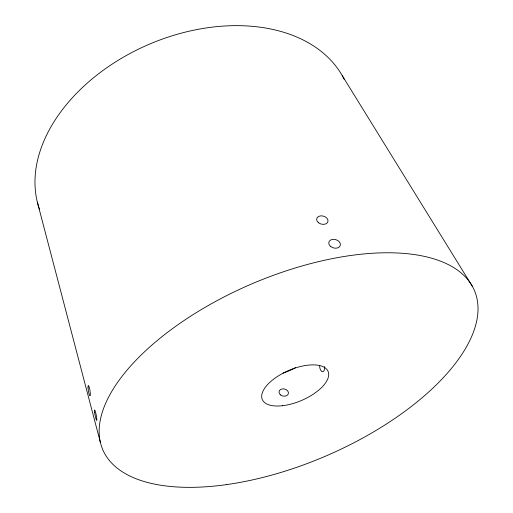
<?xml version="1.0" encoding="UTF-8"?>
<svg xmlns="http://www.w3.org/2000/svg" width="513" height="513" viewBox="0 0 513 513"><rect width="100%" height="100%" fill="white"/><g stroke="black" fill="none" stroke-linecap="round" stroke-linejoin="round"><path stroke-width="0.77" d="M342.235 75.616L472.492 286.536M37.353 202.128L100.426 442.565M39.61 209.682A165.821 113.886 -23.2 0 1 149.302 44.221A165.821 113.886 -23.2 0 1 344.351 79.573M295.546 367.629A34.929 16.98 -23.2 0 1 283.093 373.086M324.511 366.538A4.886 2.418 82.3 0 1 322.279 371.707A4.886 2.418 82.3 0 1 319.663 365.256M226.515 484.618A202.154 93.693 -23.2 0 0 474.621 290.967A202.154 93.693 -23.2 0 0 164.622 334.591A202.154 93.693 -23.2 0 0 226.515 484.618M282.548 405.712A35.782 16.307 -23.2 0 0 328.378 372.214A35.782 16.307 -23.2 0 0 274.622 378.421A35.782 16.307 -23.2 0 0 282.548 405.712M88.063 388.014A5.226 0.802 80.6 0 0 90.012 395.799A5.226 0.802 80.6 0 0 89.48 388.11A5.226 0.802 80.6 0 0 88.063 388.014M318.458 222.706A5.803 4.136 15.1 0 0 327.897 221.738A5.803 4.136 15.1 0 0 320.625 215.87A5.803 4.136 15.1 0 0 318.458 222.706M94.629 412.503A5.342 0.571 78.7 0 0 96.688 420.359A5.342 0.571 78.7 0 0 95.636 412.497A5.342 0.571 78.7 0 0 94.629 412.503M330.475 246.336A5.938 4.309 16.4 0 0 340.215 245.637A5.938 4.309 16.4 0 0 333.052 239.314A5.938 4.309 16.4 0 0 330.475 246.336M280.579 394.952A4.777 3.61 12.4 0 0 288.351 393.67A4.777 3.61 12.4 0 0 282.227 388.918A4.777 3.61 12.4 0 0 280.579 394.952"/></g></svg>
